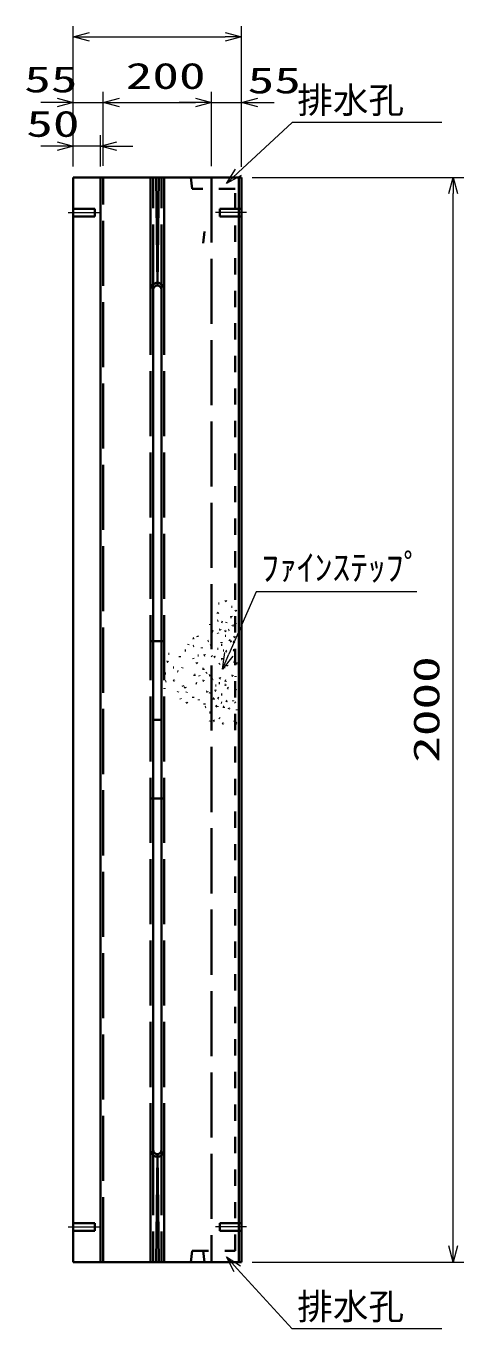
# Model space of a CAD drawing. Units: millimetres on the paper. Extents: x 15 to 1224, y 2 to 859.
# Drawn here: x 242.2 to 282.5, y 457 to 577.1 of the extents above; entities that cross this region are included whole.
import ezdxf
from ezdxf.enums import TextEntityAlignment as Align

# ---------------------------------------------------------------- set-up
doc = ezdxf.new("R2010")
doc.units = ezdxf.units.MM
for name, pattern in [('DASHED', [7.5, 6, -1.5]), ('USER1', [18.5, 12, -1.5, 3.5, -1.5]), ('USER2', [3, 1.5, -1.5])]:
    doc.linetypes.add(name, pattern=pattern)
for name, color, linetype, lineweight in [('D-BMK（構造物基準線）', 2, 'USER1', 18), ('D-STR-DIM（寸法）', 7, 'Continuous', 13), ('D-STR-HTXT（WS-旗）', 7, 'Continuous', 13), ('D-STR-HTXT（旗上げ）', 7, 'Continuous', 13), ('D-STR（構造物WS）', 1, 'Continuous', 35), ('D-STR（構造物）', 1, 'Continuous', 35)]:
    doc.layers.add(name, color=color, linetype=linetype, lineweight=lineweight)
doc.styles.add('ＭＳ ゴシック', font='')
doc.styles.get('ＭＳ ゴシック').set_extended_font_data('MS Gothic')

# ---------------------------------------------------------------- blocks, each defined once
blk = doc.blocks.new('_Open30')
at = {"color": 7, "linetype": 'Continuous', "lineweight": 13}
for p, q in [((-1, 0.2679), (0, 0)), ((0, 0), (-1, -0.2679)), ((0, 0), (-1, 0))]:
    blk.add_line(p, q, dxfattribs=at)

msp = doc.modelspace()

# ---------------------------------------------------------------- linework, layer by layer
at = {"layer": 'D-BMK（構造物基準線）'}
for p, q in [((246.068, 559.947), (248.917, 559.947)), ((262.492, 559.947), (259.642, 559.947)), ((246.068, 466.447), (248.917, 466.447)), ((262.492, 466.447), (259.642, 466.447))]:
    msp.add_line(p, q, dxfattribs=at)
at = {"layer": 'D-STR-DIM（寸法）'}
for p, q in [((246.53, 571.094), (246.53, 577.144)), ((262.03, 571.124), (262.03, 577.144)), ((248.03, 576.144), (260.53, 576.144)), ((246.53, 564.197), (246.53, 571.094)), ((249.28, 564.249), (249.28, 571.094)), ((249.28, 564.249), (249.28, 571.094)), ((259.28, 564.264), (259.28, 571.094)), ((259.28, 564.234), (259.28, 571.094)), ((262.03, 564.167), (262.03, 571.094)), ((245.03, 570.094), (243.53, 570.094)), ((246.53, 570.094), (249.28, 570.094)), ((250.78, 570.094), (252.28, 570.094)), ((250.78, 570.094), (257.78, 570.094)), ((257.78, 570.094), (256.28, 570.094)), ((259.28, 570.094), (262.03, 570.094)), ((263.53, 570.094), (265.03, 570.094)), ((263.03, 563.197), (282.533, 563.197)), ((281.533, 464.697), (281.533, 561.697)), ((263.03, 463.197), (282.533, 463.197))]:
    msp.add_line(p, q, dxfattribs=at)
at = {"layer": 'D-STR-HTXT（WS-旗）'}
for points in [[(280.484, 568.243), (266.695, 568.243), (261.738, 563.654)], [(280.484, 457.049), (266.695, 457.049), (261.648, 462.581)]]:
    msp.add_lwpolyline(points, dxfattribs=at)
at = {"layer": 'D-STR-HTXT（旗上げ）'}
for p, q in [((246.53, 564.197), (246.53, 567.081)), ((249.03, 564.197), (249.03, 567.081)), ((245.03, 566.081), (243.53, 566.081)), ((249.03, 566.081), (246.53, 566.081)), ((250.53, 566.081), (252.03, 566.081))]:
    msp.add_line(p, q, dxfattribs=at)
msp.add_lwpolyline([(278.202, 524.985), (263.373, 524.985), (260.873, 519.234)], dxfattribs=at)
at = {"layer": 'D-STR（構造物WS）', "linetype": 'USER2'}
for p, q in [((257.497, 562.147), (257.359, 563.197)), ((261.455, 562.147), (257.497, 562.147)), ((261.455, 464.247), (261.455, 562.147)), ((258.63, 558.197), (258.501, 557.147)), ((257.359, 463.197), (257.497, 464.247)), ((257.497, 464.247), (261.455, 464.247)), ((258.501, 464.247), (258.63, 463.197))]:
    msp.add_line(p, q, dxfattribs=at)
at = {"layer": 'D-STR（構造物）'}
for p, q in [((246.53, 463.197), (246.53, 563.197)), ((246.53, 563.197), (262.03, 563.197)), ((249.03, 463.197), (249.03, 563.197)), ((253.655, 552.848), (253.655, 563.197)), ((253.655, 552.848), (253.655, 563.197)), ((254.155, 563.197), (254.28, 553.223)), ((254.405, 563.197), (254.28, 553.223)), ((254.905, 552.848), (254.905, 563.197)), ((261.78, 563.197), (261.78, 463.197)), ((262.03, 563.197), (262.03, 463.197)), ((253.905, 552.848), (253.905, 473.545)), ((254.655, 552.848), (254.655, 473.545)), ((259.912, 523.929), (259.984, 523.909)), ((260.537, 524.104), (260.595, 524.152)), ((260.595, 524.152), (260.643, 524.095)), ((259.798, 523.074), (259.851, 523.021)), ((259.851, 523.021), (259.904, 523.074)), ((261.097, 522.665), (261.024, 522.646)), ((261.077, 522.738), (261.097, 522.665)), ((261.113, 523.598), (261.188, 523.598)), ((261.461, 523.213), (261.514, 523.266)), ((261.514, 523.266), (261.567, 523.213)), ((259.144, 521.938), (259.137, 522.013)), ((259.432, 521.34), (259.361, 521.366)), ((259.891, 522.351), (259.826, 522.314)), ((259.845, 521.224), (259.876, 521.156)), ((260.061, 521.529), (260, 521.486)), ((260.061, 521.529), (260.104, 521.467)), ((260.278, 522.202), (260.204, 522.215)), ((260.495, 521.352), (260.556, 521.395)), ((260.556, 521.395), (260.599, 521.334)), ((260.617, 522.13), (260.643, 522.201)), ((260.825, 521.455), (260.893, 521.487)), ((261.214, 521.828), (261.227, 521.902)), ((261.227, 521.902), (261.301, 521.889)), ((261.409, 522.028), (261.47, 522.071)), ((261.47, 522.071), (261.513, 522.01)), ((254.905, 520.456), (253.655, 520.456)), ((257.126, 520.101), (257.145, 520.173)), ((257.599, 520.683), (257.546, 520.736)), ((257.574, 519.976), (257.639, 520.014)), ((257.599, 520.683), (257.652, 520.736)), ((258.014, 520.86), (257.977, 520.925)), ((258.98, 520.481), (258.922, 520.432)), ((259.165, 520.145), (259.226, 520.102)), ((259.226, 520.102), (259.183, 520.04)), ((260.172, 520.115), (260.247, 520.115)), ((260.191, 520.286), (260.178, 520.36)), ((260.604, 520.925), (260.529, 520.931)), ((260.947, 520.508), (260.899, 520.566)), ((261.058, 520.451), (260.997, 520.408)), ((261.101, 520.389), (261.058, 520.451)), ((261.35, 520.398), (261.276, 520.411)), ((261.337, 520.325), (261.35, 520.398)), ((261.341, 520.776), (261.378, 520.841)), ((261.378, 520.841), (261.443, 520.804)), ((255.373, 519.269), (255.299, 519.276)), ((256.338, 518.979), (256.345, 519.053)), ((256.817, 519.593), (256.891, 519.6)), ((257.592, 518.886), (257.624, 518.818)), ((258.082, 519.127), (258.007, 519.133)), ((258.39, 519.863), (258.365, 519.793)), ((258.641, 519.149), (258.573, 519.117)), ((258.641, 519.149), (258.609, 519.217)), ((259.329, 519.043), (259.281, 519.101)), ((259.581, 519.004), (259.516, 518.967)), ((259.544, 519.069), (259.581, 519.004)), ((259.807, 519.744), (259.882, 519.738)), ((260.258, 518.797), (260.238, 518.87)), ((260.416, 519.594), (260.343, 519.574)), ((260.578, 519.556), (260.64, 519.513)), ((260.64, 519.513), (260.597, 519.452)), ((261.259, 519.601), (261.333, 519.614)), ((261.333, 519.614), (261.346, 519.54)), ((255.216, 518.58), (255.159, 518.532)), ((255.264, 518.522), (255.216, 518.58)), ((255.809, 518.026), (255.734, 518.026)), ((256.188, 517.641), (256.135, 517.694)), ((256.556, 517.942), (256.588, 518.01)), ((257.867, 518.389), (257.925, 518.437)), ((257.925, 518.437), (257.973, 518.38)), ((258.443, 517.883), (258.518, 517.883)), ((258.518, 517.883), (258.518, 517.808)), ((260.022, 518.397), (259.984, 518.332)), ((260.185, 518.778), (260.258, 518.797)), ((260.444, 518.041), (260.431, 517.967)), ((260.699, 518.23), (260.637, 518.187)), ((260.699, 518.23), (260.742, 518.169)), ((261.389, 518.546), (261.315, 518.533)), ((261.402, 518.472), (261.389, 518.546)), ((261.631, 518.375), (261.57, 518.418)), ((261.588, 518.314), (261.631, 518.375)), ((254.986, 517.48), (255.061, 517.48)), ((255.09, 516.763), (255.032, 516.714)), ((255.754, 516.774), (255.819, 516.812)), ((255.819, 516.812), (255.782, 516.877)), ((257.694, 517.338), (257.694, 517.263)), ((257.769, 517.338), (257.694, 517.338)), ((257.83, 516.567), (257.901, 516.542)), ((258.162, 517.211), (258.143, 517.283)), ((258.545, 516.818), (258.477, 516.786)), ((258.576, 516.75), (258.545, 516.818)), ((258.843, 517.551), (258.79, 517.498)), ((259.122, 517.316), (259.065, 517.268)), ((259.122, 517.316), (259.17, 517.258)), ((259.307, 516.98), (259.369, 516.937)), ((259.369, 516.937), (259.326, 516.876)), ((260.025, 516.573), (259.95, 516.58)), ((260.012, 516.987), (260.069, 517.036)), ((260.069, 517.036), (260.021, 517.093)), ((260.558, 516.429), (260.486, 516.41)), ((260.579, 516.802), (260.506, 516.822)), ((260.578, 516.357), (260.558, 516.429)), ((260.559, 516.73), (260.579, 516.802)), ((261.14, 517.243), (261.201, 517.286)), ((261.201, 517.286), (261.244, 517.225)), ((261.493, 517.234), (261.479, 517.16)), ((254.95, 516.125), (254.931, 516.052)), ((256.195, 515.815), (256.169, 515.744)), ((256.649, 516.279), (256.63, 516.352)), ((256.833, 516.191), (256.768, 516.154)), ((256.833, 516.191), (256.871, 516.126)), ((256.957, 515.722), (257.01, 515.776)), ((257.573, 515.23), (257.593, 515.303)), ((258.875, 515.801), (258.807, 515.769)), ((258.907, 515.733), (258.875, 515.801)), ((259.153, 515.699), (259.127, 515.628)), ((259.648, 515.901), (259.575, 515.882)), ((259.702, 516.35), (259.627, 516.35)), ((259.628, 515.974), (259.648, 515.901)), ((259.916, 515.201), (259.863, 515.254)), ((260.173, 515.526), (260.248, 515.526)), ((260.745, 516.071), (260.802, 516.119)), ((260.802, 516.119), (260.754, 516.177)), ((261.498, 516.037), (261.491, 515.962)), ((256.414, 515.168), (256.446, 515.1)), ((256.937, 514.744), (256.995, 514.792)), ((256.995, 514.792), (257.043, 514.735)), ((258.093, 515.068), (258.1, 514.994)), ((258.619, 514.696), (258.619, 514.621)), ((258.735, 514.404), (258.682, 514.351)), ((259.495, 515.149), (259.423, 515.168)), ((259.476, 515.076), (259.495, 515.149)), ((259.719, 514.466), (259.661, 514.418)), ((259.719, 514.466), (259.67, 514.523)), ((259.808, 514.391), (259.808, 514.466)), ((259.863, 515.148), (259.916, 515.201)), ((260.232, 514.747), (260.164, 514.779)), ((260.34, 514.39), (260.415, 514.383)), ((260.415, 514.383), (260.408, 514.309)), ((260.685, 514.918), (260.612, 514.938)), ((260.685, 514.918), (260.665, 514.846)), ((260.908, 514.235), (260.851, 514.187)), ((260.86, 514.293), (260.908, 514.235)), ((261.269, 514.916), (261.276, 514.991)), ((261.465, 514.763), (261.417, 514.821)), ((261.598, 514.078), (261.604, 514.153)), ((253.905, 513.197), (254.655, 513.197)), ((259.164, 513.873), (259.089, 513.873)), ((259.149, 513.094), (259.117, 513.026)), ((259.164, 513.948), (259.164, 513.873)), ((259.514, 513.111), (259.461, 513.164)), ((259.461, 513.058), (259.514, 513.111)), ((259.969, 513.37), (260.022, 513.317)), ((260.27, 512.895), (260.338, 512.863)), ((260.338, 512.863), (260.307, 512.795)), ((261.375, 513.032), (261.382, 513.107)), ((261.514, 512.831), (261.571, 512.879)), ((261.571, 512.879), (261.523, 512.937)), ((253.655, 505.938), (254.905, 505.938)), ((253.655, 473.545), (253.655, 463.197)), ((254.905, 473.545), (254.905, 463.197)), ((254.155, 463.197), (254.28, 473.17)), ((254.155, 463.197), (254.28, 473.17)), ((254.405, 463.197), (254.28, 473.17)), ((254.405, 463.197), (254.28, 473.17)), ((262.03, 463.197), (246.53, 463.197))]:
    msp.add_line(p, q, dxfattribs=at)
at = {"layer": 'D-STR（構造物）', "linetype": 'DASHED'}
for p, q in [((249.28, 463.197), (249.28, 563.197)), ((253.905, 552.848), (253.905, 563.197)), ((254.655, 552.848), (254.655, 563.197)), ((259.28, 563.197), (259.28, 463.197)), ((246.53, 560.297), (248.53, 560.297)), ((248.53, 559.597), (248.53, 560.297)), ((260.03, 559.597), (260.03, 560.297)), ((262.03, 560.297), (260.03, 560.297)), ((246.53, 559.597), (248.53, 559.597)), ((262.03, 559.597), (260.03, 559.597)), ((253.655, 552.848), (253.655, 473.545)), ((254.905, 552.848), (254.905, 473.545)), ((253.905, 473.545), (253.905, 463.197)), ((254.655, 473.545), (254.655, 463.197)), ((246.53, 466.797), (248.53, 466.797)), ((246.53, 466.097), (248.53, 466.097)), ((248.53, 466.797), (248.53, 466.097)), ((262.03, 466.797), (260.03, 466.797)), ((260.03, 466.797), (260.03, 466.097)), ((262.03, 466.097), (260.03, 466.097))]:
    msp.add_line(p, q, dxfattribs=at)
for centre, start, end in [((254.28, 552.848), 0, 180), ((254.28, 473.545), 180, 0)]:
    msp.add_arc(centre, 0.625, start, end, dxfattribs=at)
at = {"layer": 'D-STR（構造物）'}
for centre, start, end in [((254.28, 552.848), 0, 180), ((254.28, 473.545), 180, 0)]:
    msp.add_arc(centre, 0.375, start, end, dxfattribs=at)

# ---------------------------------------------------------------- block references
at = {"layer": 'D-STR-DIM（寸法）', "xscale": 1.5, "yscale": 1.5}
for p, rotation in [((246.53, 576.144), 180), ((249.28, 570.094), 180), ((249.28, 570.094), 180), ((262.03, 570.094), 180), ((281.533, 563.197), 90), ((281.533, 463.197), 270)]:
    msp.add_blockref('_Open30', p, dxfattribs=dict(at, rotation=rotation))
for p in [(262.03, 576.144), (246.53, 570.094), (259.28, 570.094), (259.28, 570.094)]:
    msp.add_blockref('_Open30', p, dxfattribs=at)
at = {"layer": 'D-STR-HTXT（WS-旗）', "xscale": 1.5, "yscale": 1.5}
for p, rotation in [((260.637, 562.635), 222.78711), ((260.637, 463.689), 132.37661)]:
    msp.add_blockref('_Open30', p, dxfattribs=dict(at, rotation=rotation))
at = {"layer": 'D-STR-HTXT（旗上げ）', "xscale": 1.5, "yscale": 1.5}
msp.add_blockref('_Open30', (246.53, 566.081), dxfattribs=at)
for p, rotation in [((249.03, 566.081), 180), ((260.275, 517.859), 246.50838)]:
    msp.add_blockref('_Open30', p, dxfattribs=dict(at, rotation=rotation))

# ---------------------------------------------------------------- texts
at = {"layer": 'D-STR-DIM（寸法）', "style": 'ＭＳ ゴシック', "width": 1.5}
for s, p in [('55', (242.011, 570.312)), ('200', (251.363, 570.631)), ('55', (262.595, 570.217))]:
    msp.add_text(s, height=2.405, dxfattribs=at).set_placement(p, align=Align.BOTTOM_LEFT)
msp.add_text('2000', height=2.405, rotation=90, dxfattribs=at).set_placement((280.996, 509.239), align=Align.BOTTOM_LEFT)
at = {"layer": 'D-STR-HTXT（WS-旗）', "style": 'ＭＳ ゴシック'}
for p in [(267.176, 568.395), (267.176, 457.2)]:
    msp.add_text('排水孔', height=2.405, dxfattribs=at).set_placement(p, align=Align.BOTTOM_LEFT)
at = {"layer": 'D-STR-HTXT（旗上げ）', "style": 'ＭＳ ゴシック', "width": 1.5}
msp.add_text('50', height=2.405, dxfattribs=at).set_placement((242.198, 566.214), align=Align.BOTTOM_LEFT)
at = {"layer": 'D-STR-HTXT（旗上げ）', "style": 'ＭＳ ゴシック'}
msp.add_text('ﾌｧｲﾝｽﾃｯﾌﾟ', height=2.405, dxfattribs=at).set_placement((263.852, 525.309), align=Align.BOTTOM_LEFT)

doc.saveas('drawing.dxf')
